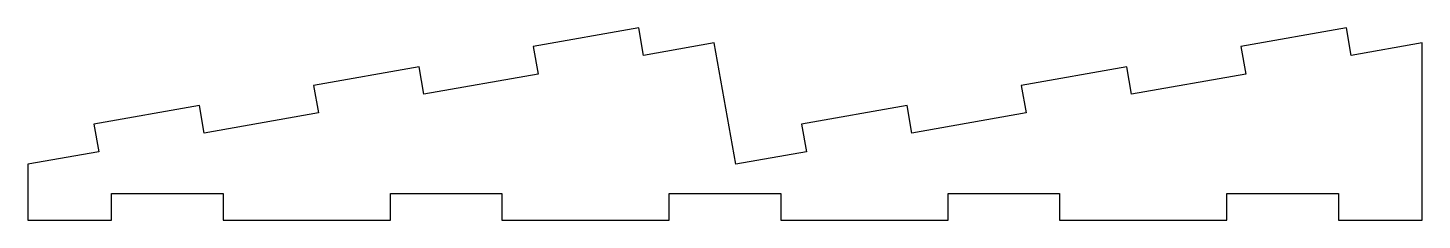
# Model space of a CAD drawing. Header units: inches. Extents: x -1.01 to 5.24, y -0.64 to 0.22.
import ezdxf

# ---------------------------------------------------------------- set-up
doc = ezdxf.new("R2010")
doc.units = ezdxf.units.IN
doc.layers.get('0').update_dxf_attribs({"linetype": 'CONTINUOUS'})

msp = doc.modelspace()

# ---------------------------------------------------------------- linework, layer by layer
msp.add_lwpolyline([(4.8644, -0.6351), (5.2397, -0.6351), (5.2397, 0.1575), (4.9223, 0.1015), (4.9006, 0.2246), (4.4276, 0.1412), (4.4493, 0.0181), (3.9375, -0.0721), (3.9158, 0.051), (3.4428, -0.0324), (3.4645, -0.1555), (2.9527, -0.2458), (2.931, -0.1227), (2.4579, -0.2061), (2.4797, -0.3292), (2.1622, -0.3851), (2.0665, 0.1575), (1.7491, 0.1015), (1.7274, 0.2246), (1.2544, 0.1412), (1.2761, 0.0181), (0.7643, -0.0721), (0.7426, 0.051), (0.2696, -0.0324), (0.2913, -0.1555), (-0.2205, -0.2458), (-0.2422, -0.1227), (-0.7152, -0.2061), (-0.6935, -0.3292), (-1.011, -0.3851), (-1.011, -0.6351), (-0.6356, -0.6351), (-0.6356, -0.517), (-0.1356, -0.517), (-0.1356, -0.6351), (0.6144, -0.6351), (0.6144, -0.517), (1.1144, -0.517), (1.1144, -0.6351), (1.8644, -0.6351), (1.8644, -0.517), (2.3644, -0.517), (2.3644, -0.6351), (3.1144, -0.6351), (3.1144, -0.517), (3.6144, -0.517), (3.6144, -0.6351), (4.3644, -0.6351), (4.3644, -0.517), (4.8644, -0.517)], close=True)

doc.saveas('drawing.dxf')
